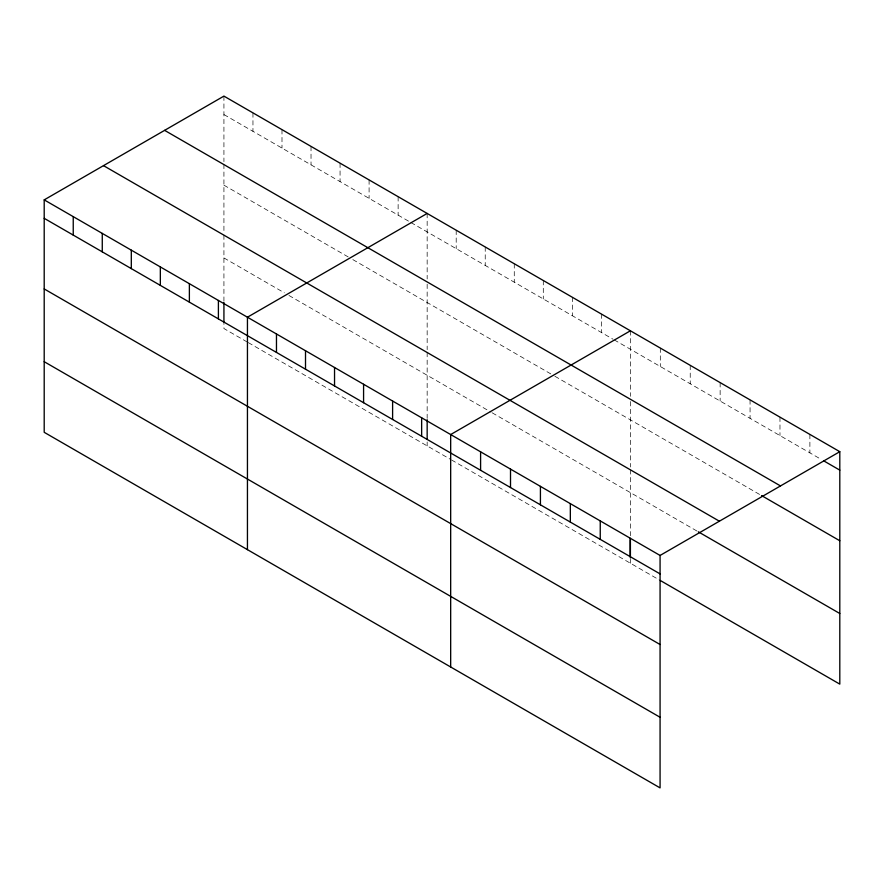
<?xml version="1.0" encoding="UTF-8"?>
<svg xmlns="http://www.w3.org/2000/svg" width="884" height="884" viewBox="0 0 884 884"><rect width="100%" height="100%" fill="white"/><g stroke="black" fill="none" stroke-linecap="round" stroke-linejoin="round"><path stroke-width="0.66" stroke-dasharray="4.42 3.31" d="M223.928 96.113L223.928 161.639M223.928 114.555L409.745 221.84M410.905 222.514L612.977 339.18M614.148 339.854L821.391 459.503M223.928 185.176L348.186 256.924M352.838 259.598L553.749 375.601M554.909 376.275L760.417 494.918M223.928 257.929L284.317 292.803M288.957 295.477L491.04 412.154M492.2 412.817L697.133 531.14M247.155 341.964L223.928 328.55L223.928 323.323M248.316 342.627L450.387 459.304M451.547 459.967L660.315 580.501M809.888 434.42L809.888 452.862M779.975 417.149L779.975 435.591M750.063 399.877L750.063 418.32M720.14 382.606L720.14 401.049M690.227 365.335L690.227 383.778M660.315 348.064L660.315 366.506M630.403 330.793L630.403 396.319M630.403 401.546L630.403 467.017M630.403 469.702L630.403 535.77M630.403 559.307L630.403 563.23M601.363 314.03L601.363 332.472M572.335 297.267L572.335 315.71M543.295 280.504L543.295 298.947M514.267 263.741L514.267 282.184M485.228 246.979L485.228 265.421M456.199 230.216L456.199 248.658M427.16 213.453L427.16 278.979M427.16 284.206L427.16 349.677M427.16 352.362L427.16 418.43M427.16 441.967L427.16 445.89M398.132 196.69L398.132 215.132M369.092 179.927L369.092 198.37M340.064 163.164L340.064 181.607M311.024 146.401L311.024 164.844M281.996 129.639L281.996 148.081M252.957 112.876L252.957 131.318M223.928 164.247L223.928 233.685M223.928 235.033L223.928 301.09"/><path stroke-width="1.33" d="M44.2 199.872L660.072 555.45L660.072 787.887L44.2 432.309L44.2 199.872L223.928 96.113L839.8 451.691L839.8 684.128L660.315 580.501M427.16 213.453L247.443 317.212L247.443 549.649M630.403 330.793L450.674 434.552L450.674 666.989M660.072 555.45L839.8 451.691M823.689 460.829L839.8 470.133M164.612 130.357L780.495 485.924M761.566 495.581L839.8 540.754M103.505 165.639L719.388 521.206M698.283 531.803L839.8 613.507M44.2 218.326L660.072 573.893M44.2 288.935L660.072 644.513M44.2 361.7L660.072 717.267M630.403 539.693L630.403 558.003M630.159 538.179L630.159 556.622M600.247 520.908L600.247 539.351M570.335 503.637L570.335 522.079M540.422 486.366L540.422 504.808M510.51 469.095L510.51 487.537M480.598 451.823L480.598 470.266M427.16 419.734L427.16 439.348M421.646 417.789L421.646 436.232M392.606 401.027L392.606 419.469M363.578 384.264L363.578 402.706M334.539 367.501L334.539 385.943M305.51 350.738L305.51 369.18M276.471 333.975L276.471 352.418M223.928 302.394L223.928 322.008M218.403 300.449L218.403 318.892M189.375 283.687L189.375 302.129M160.335 266.924L160.335 285.366M131.307 250.161L131.307 268.614M102.268 233.398L102.268 251.852M73.239 216.635L73.239 235.089"/></g></svg>
